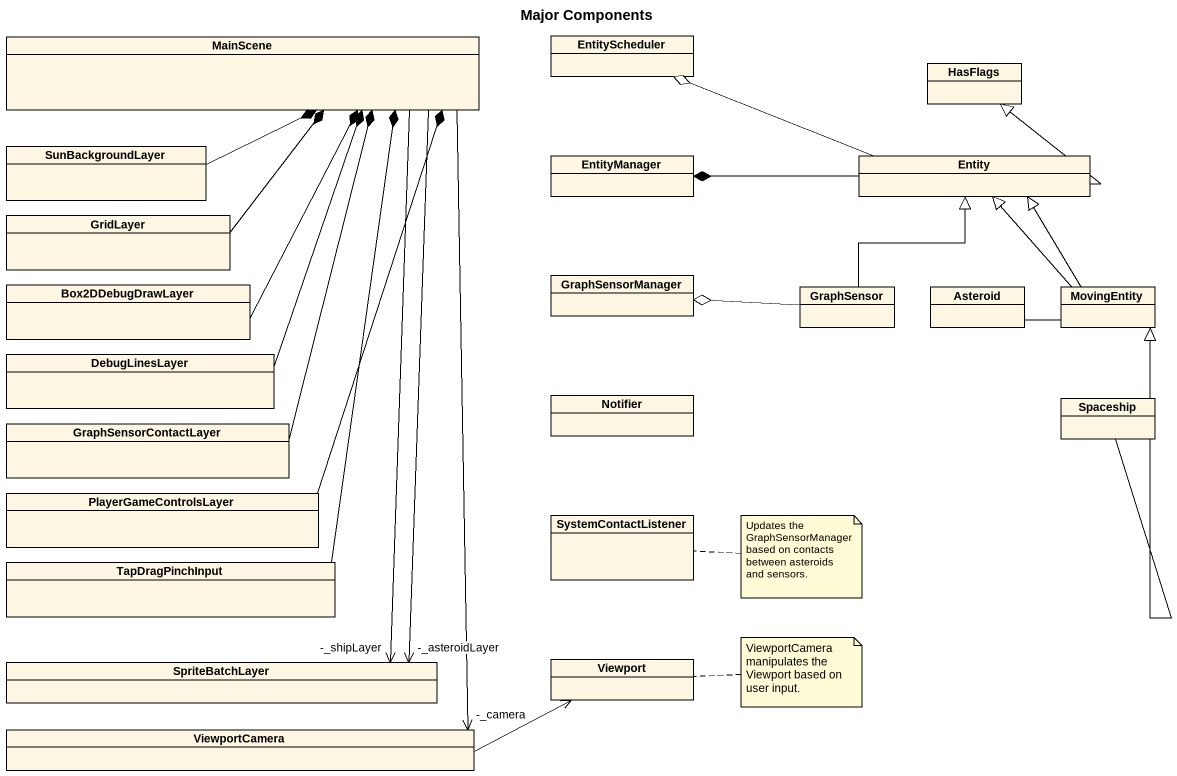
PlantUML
@startuml
title Major Components
hide circle
hide empty members
class MainScene
class EntityScheduler
class HasFlags
class SunBackgroundLayer
class EntityManager
class "Entity" as Entity_
class GridLayer
class Box2DDebugDrawLayer
class GraphSensorManager
class GraphSensor
class Asteroid
class MovingEntity
class DebugLinesLayer
class GraphSensorContactLayer
class Notifier
class Spaceship
class PlayerGameControlsLayer
class SystemContactListener
class TapDragPinchInput
class SpriteBatchLayer
class Viewport
class ViewportCamera
MainScene --> "-_asteroidLayer" SpriteBatchLayer
MainScene --> "-_shipLayer" SpriteBatchLayer
MainScene --> "-_camera" ViewportCamera
SunBackgroundLayer -up-* MainScene
Entity_ -left-o EntityScheduler
Entity_ -up-|> HasFlags
Entity_ -left-* EntityManager
GridLayer -up-* MainScene
Box2DDebugDrawLayer -up-* MainScene
GraphSensor -up-|> Entity_
GraphSensor -left-o GraphSensorManager
Asteroid -up-|> Entity_
MovingEntity -up-|> Entity_
DebugLinesLayer -up-* MainScene
GraphSensorContactLayer -up-* MainScene
Spaceship -up-|> MovingEntity
PlayerGameControlsLayer -up-* MainScene
TapDragPinchInput -up-* MainScene
ViewportCamera -right-> Viewport
note right of SystemContactListener : Updates the GraphSensorManager based on contacts between asteroids and sensors.
note right of Viewport : ViewportCamera manipulates the Viewport based on user input.
@enduml
